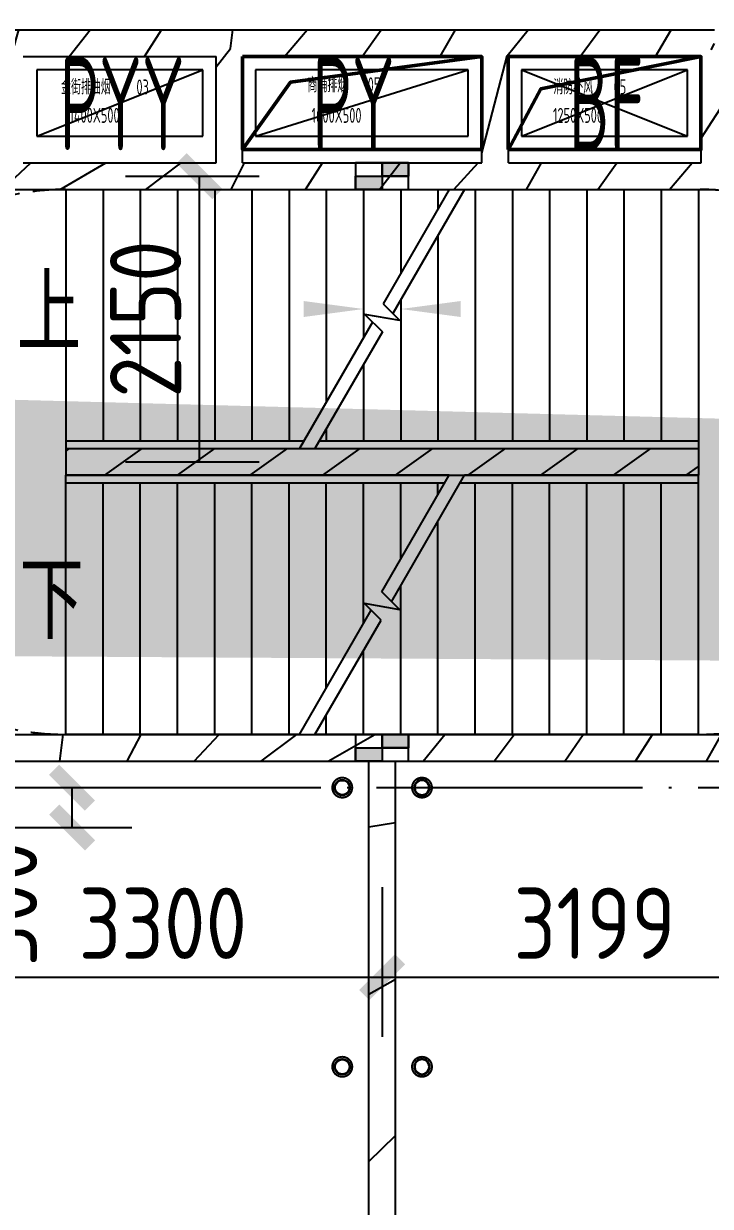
# Model space of a CAD drawing. Header units: inches. Extents: x 0 to 1813292486, y 0 to 3473589894.
# Drawn here: x 600541788 to 600546956, y 3473209268 to 3473218165 of the extents above; entities that cross this region are included whole.
import ezdxf
from ezdxf.enums import TextEntityAlignment as Align

# ---------------------------------------------------------------- set-up
doc = ezdxf.new("R2010")
doc.units = ezdxf.units.IN
doc.header["$LTSCALE"] = 1000
doc.header["$MEASUREMENT"] = 0
for name, pattern in [('AX-MALL-GIRD-200$0$DOTE', [2.4200000000000004, 2, -0.2, 0.02, -0.2]), ('AX-MALL-WALL-P02-QT$0$DASH', [0.35, 0.25, -0.1]), ('AX-MALL-WALL-P02-QT$0$DOTE', [2.4200000000000004, 2, -0.2, 0.02, -0.2]), ('PX-MALL-P02-LG$0$CONTINOUS', [0])]:
    doc.linetypes.add(name, pattern=pattern)
for name, color, linetype in [('A-Anno-Note', 241, 'Continuous'), ('AX-MALL-DIM-P02$0$A-Anno-Dims', 3, 'Continuous'), ('AX-MALL-DIM-P02$0$A-Detl-Thin', 131, 'Continuous'), ('AX-MALL-GIRD-200$0$A-Grid', 222, 'AX-MALL-GIRD-200$0$DOTE'), ('AX-MALL-P02-200$0$A-Anno-Note', 241, 'Continuous'), ('AX-MALL-WALL-P02$0$A-Anno-Note', 241, 'Continuous'), ('AX-MALL-WALL-P02-QT$0$_T_S__T_ELEV_A-STRS', 7, 'Continuous'), ('AX-MALL-WALL-P02-QT$0$A-Accs', 181, 'Continuous'), ('AX-MALL-WALL-P02-QT$0$A-Anno-Dims', 3, 'Continuous'), ('AX-MALL-WALL-P02-QT$0$A-Anno-Note', 241, 'Continuous'), ('AX-MALL-WALL-P02-QT$0$A-Detl-Patt', 8, 'Continuous'), ('AX-MALL-WALL-P02-QT$0$A-Detl-Thin', 131, 'Continuous'), ('AX-MALL-WALL-P02-QT$0$A-Strs', 151, 'Continuous'), ('AX-MALL-WALL-P02-QT$0$A-Wall', 2, 'Continuous'), ('AX-MALL-WALL-P02-QT$0$A-Wall-Patt', 13, 'Continuous'), ('AX-MALL-WALL-P02-QT$0$A-Wind', 4, 'Continuous'), ('AX-MALL-ZTKD-P02$0$A-Anno-Note', 241, 'Continuous'), ('MX-MALL-P02-LG$0$M-VT-DUCT-FLG', 40, 'Continuous'), ('MX-MALL-P02-LG$0$M-VT-DUCT-KED', 170, 'Continuous'), ('MX-MALL-P02-LG$0$M-VT-DUCT-SAD', 90, 'Continuous'), ('MX-MALL-P02-LG$0$M-VT-DUCT-SED', 150, 'Continuous'), ('MX-MALL-P02-LG$0$M-VT-TEXT', 21, 'Continuous'), ('PX-MALL-P02-LG$0$P-Pipe-Risr', 7, 'Continuous'), ('PX-MALL-P02-LG$0$P-Pipe-Risr-Arch', 6, 'Continuous'), ('PX-MALL-P02-LG$0$P-Pipe-Risr-W100', 6, 'Continuous'), ('PX-MALL-P02-LG$0$P-Pipe-Risr-W50', 6, 'Continuous'), ('PX-MALL-P02-LG$0$P-Sewr-Pipe', 123, 'PX-MALL-P02-LG$0$CONTINOUS'), ('SX-MALL-LT-TZ-2F(T)$0$SX-S1-TZ-(2F~3F)$0$TZ', 255, 'Continuous'), ('SX-MALL-LT-TZ-2F(T)$0$SX-S1-TZ-（-2F~-1F）$0$S-PATT-SOLD', 251, 'Continuous'), ('SX-MALL-NTKD-L-2F$0$S-HOLE', 5, 'Continuous'), ('SX-MALL-TZ-2F~3F$0$S-DIMS', 81, 'Continuous')]:
    doc.layers.add(name, color=color, linetype=linetype)
doc.styles.add('AX-MALL-DIM-P02$0$_TCH_DIM_T3', font='gbenor.shx')
doc.styles.add('AX-MALL-WALL-P02-QT$0$_TCH_DIM', font='gbenor.shx')
doc.styles.add('AX-MALL-WALL-P02-QT$0$STANDARD', font='gbenor.shx', dxfattribs={"bigfont": 'gbcbig.shx'})
doc.styles.add('MX-MALL-P02-LG$0$_THVAC_WIN', font='gbenor.shx', dxfattribs={"bigfont": 'gbcbig.shx'})
doc.styles.add('PX-MALL-P02-LG$0$jzfz', font='gbenor.shx', dxfattribs={"bigfont": 'gbcbig.shx'})
doc.dimstyles.new('AX-MALL-DIM-P02$0$_TCH_ARCH&&180', dxfattribs={"dimtxt": 535.5, "dimasz": 270, "dimexe": 450, "dimexo": 450, "dimgap": 137.25, "dimtad": 1, "dimdec": 0, "dimzin": 0, "dimdsep": 46, "dimtxsty": 'AX-MALL-DIM-P02$0$_TCH_DIM_T3', "dimblk": 'AX-MALL-DIM-P02$0$_ArchTick', "dimcen": 0.09, "dimclrt": 7, "dimazin": 2, "dimtfac": 1, "dimtdec": 0, "dimtix": 1, "dimtmove": 2, "dimatfit": 3, "dimfxl": 500, "dimtolj": 1, "dimtzin": 0, "dimarcsym": 0})
pattern_1 = [(45, (0, 359.0227), (-353.55353201463, 353.55353201463), [])]

# ---------------------------------------------------------------- blocks, each defined once
blk = doc.blocks.new('AX-MALL-GIRD-200')
at = {"layer": 'AX-MALL-GIRD-200$0$A-Grid'}
blk.add_line((600218521.0220362, 3473133579.090285), (600576417.0261351, 3473000252.327003), dxfattribs=at)
blk = doc.blocks.new('AX-MALL-WALL-P02-QT$0$tj')
at = {"layer": 'AX-MALL-WALL-P02-QT$0$A-Detl-Patt'}
h = blk.add_hatch(dxfattribs=at)
h.set_pattern_fill('STEEL', color=256, scale=100.0000000000001, angle=50.43183869082386)
h.set_pattern_definition([(75.00000000004839, (-14278.19445574284, 156289.8254051208), (-153.3407249234246, 41.08752340989569), []), (75.00000000004839, (-14317.88195610046, 156358.5661673546), (-153.3407249234246, 41.08752340989569), [])])
edge = h.paths.add_edge_path()
edge.add_line((88101.273016572, 47666.64152574539), (87883.93542659283, 47459.84604215622))
edge.add_line((87883.93542659283, 47459.84604215622), (91571.54751467705, 43584.64122533798))
edge.add_arc((262949.389629302, 558937.705083496), 543101.4133620498, 251.6057364187558, 260.0288666978238)
edge.add_arc((172180.8466627672, -2862.146247219684), 27099.9982179492, 64.7128659603706, 96.9316049602786, ccw=False)
edge.add_arc((262948.9730309481, 558936.3205539446), 543099.9677998082, 261.6155114784545, 271.7251478115656)
edge.add_line((279298.9759148359, 16082.51663446426), (279298.9759315252, 16382.65274763107))
edge.add_arc((262948.9742454757, 558936.3204835369), 542799.9676941936, 261.62020364125146, 271.7261014454634, ccw=False)
edge.add_arc((172180.8456921196, -2862.14609140989), 27400.00151046549, 64.80631838577902, 96.83815911678944)
edge.add_arc((262949.394896181, 558937.7037490648), 542801.4137571028, 251.6136389015772, 260.02417327084333, ccw=False)
edge.add_line((91737.26096642017, 43845.69257831573), (88101.273016572, 47666.64152574539))
blk = doc.blocks.new('MX-MALL-P02-LG')
at = {"layer": 'MX-MALL-P02-LG$0$M-VT-DUCT-FLG'}
for p, q in [((600349364.4215277, 3473090065.048442), (600350710.328127, 3473090097.226479)), ((600350908.0155864, 3473089490.014575), (600352581.9030371, 3473089400.010116)), ((600352956.9142761, 3473089260.307425), (600353953.728043, 3473088355.397312)), ((600352782.3678598, 3473088791.763352), (600354128.2744592, 3473088823.941385))]:
    blk.add_line(p, q, dxfattribs=at)
at = {"layer": 'MX-MALL-P02-LG$0$M-VT-DUCT-KED'}
for p, q in [((600349538.9679425, 3473090533.592515), (600349364.4215277, 3473090065.048442)), ((600350710.328127, 3473090097.226479), (600349538.9679425, 3473090533.592515)), ((600349364.4215277, 3473090065.048442), (600350535.7817123, 3473089628.682405)), ((600350535.7817123, 3473089628.682405), (600350710.328127, 3473090097.226479))]:
    blk.add_line(p, q, dxfattribs=at)
at = {"layer": 'MX-MALL-P02-LG$0$M-VT-DUCT-SAD'}
for p, q in [((600352956.9142761, 3473089260.307425), (600352782.3678598, 3473088791.763352)), ((600354128.2744592, 3473088823.941385), (600352956.9142761, 3473089260.307425)), ((600353953.728043, 3473088355.397312), (600354128.2744592, 3473088823.941385)), ((600352782.3678598, 3473088791.763352), (600353953.728043, 3473088355.397312))]:
    blk.add_line(p, q, dxfattribs=at)
at = {"layer": 'MX-MALL-P02-LG$0$M-VT-DUCT-SED'}
for p, q in [((600351082.5620027, 3473089958.558648), (600350908.0155864, 3473089490.014575)), ((600352581.9030371, 3473089400.010116), (600351082.5620027, 3473089958.558648)), ((600350908.0155864, 3473089490.014575), (600352407.3566208, 3473088931.466043)), ((600352407.3566208, 3473088931.466043), (600352581.9030371, 3473089400.010116))]:
    blk.add_line(p, q, dxfattribs=at)
at = {"layer": 'MX-MALL-P02-LG$0$M-VT-TEXT', "style": 'MX-MALL-P02-LG$0$_THVAC_WIN', "width": 0.7}
for s, height, rotation, p in [('金街排油烟', 112.6582278481013, 339.5681613187875, (600349646.1052554, 3473090295.581108, -24000)), ('1400X500', 112.6582278481013, 339.5681613187875, (600349630.4332507, 3473090073.822561, -24000)), ('03', 112.6582278481013, 339.5681613187875, (600350177.5172677, 3473090097.61454, -24000)), ('商铺排烟', 112.6582278481012, 339.5681612591187, (600351388.9680524, 3473089663.821214, -15000)), ('05', 112.6582278481012, 339.5681612591187, (600351814.0976621, 3473089505.447959, -15000)), ('1600X500', 112.6582278481012, 339.5681612591187, (600351338.017734, 3473089437.697445, -15000)), ('消防补风', 112.6582278481012, 339.5681612591187, (600353117.8211157, 3473089003.616085, -12000)), ('1250X500', 112.6582278481012, 339.5681612591187, (600353040.6638532, 3473088803.411798, -12000)), ('05', 112.6582278481012, 339.5681612591187, (600353542.9507254, 3473088845.24283, -12000))]:
    blk.add_text(s, height=height, rotation=rotation, dxfattribs=at).set_placement(p)
blk = doc.blocks.new('SX-MALL-LT-TZ-2F(T)$0$SX-S1-TZ-（-2F~-1F）$0$55')
at = {"layer": 'SX-MALL-LT-TZ-2F(T)$0$SX-S1-TZ-（-2F~-1F）$0$S-PATT-SOLD'}
h = blk.add_hatch(color=251, dxfattribs=at)
h.dxf.hatch_style = 1
h.paths.add_polyline_path([(-77686.27864599228, -69171.32194757462), (-77486.27864456177, -69171.3219474554), (-77486.27864456177, -69271.32194751501), (-77686.27864551544, -69271.32194757462)])
h = blk.add_hatch(color=251, dxfattribs=at)
h.dxf.hatch_style = 1
h.paths.add_polyline_path([(-77886.27864646912, -69271.32194751501), (-77686.2786450386, -69271.32194751501), (-77686.27864456177, -69371.3219473958), (-77886.27864551544, -69371.3219473958)])
for p, q in [((-77686.2786450386, -69171.32194757462), (-77686.27864456177, -69371.3219474554)), ((-77886.27864551544, -69271.32194751501), (-77486.27864456177, -69271.32194751501))]:
    blk.add_line(p, q)
for points in [[(-77886.27864408493, -69371.32194751501), (-77486.27864408493, -69371.3219474554), (-77486.27864408493, -69171.3219474554), (-77886.27864456177, -69171.32194757462)], [(-77686.27864599228, -69171.32194757462), (-77486.27864456177, -69171.3219474554), (-77486.27864456177, -69271.32194751501), (-77686.27864551544, -69271.32194757462)], [(-77886.27864646912, -69271.32194751501), (-77686.2786450386, -69271.32194751501), (-77686.27864456177, -69371.3219473958), (-77886.27864551544, -69371.3219473958)]]:
    blk.add_lwpolyline(points, close=True)
blk = doc.blocks.new('SX-MALL-LT-TZ-2F(T)')
at = {"layer": 'SX-MALL-LT-TZ-2F(T)$0$SX-S1-TZ-(2F~3F)$0$TZ', "rotation": 339.5681613221936}
for p in [(600448676.4956977, 3473126670.159441), (600447175.3965198, 3473122640.680399)]:
    blk.add_blockref('SX-MALL-LT-TZ-2F(T)$0$SX-S1-TZ-（-2F~-1F）$0$55', p, dxfattribs=at)
blk = doc.blocks.new('SX-MALL-TZ-2F~3F')
at = {"layer": 'SX-MALL-TZ-2F~3F$0$S-DIMS', "rotation": 1.387142046460944e-06}
blk.add_blockref('SX-MALL-LT-TZ-2F(T)', (84.08594870567322, -14.53440642356873), dxfattribs=at)
blk = doc.blocks.new('SX-MALL-NTKD-L-2F')
at = {"layer": 'SX-MALL-NTKD-L-2F$0$S-HOLE', "lineweight": 50}
for points, elevation in [([(600351025.4093971, 3473090086.563011), (600352712.1680616, 3473089458.195914), (600352467.8030796, 3473088802.234211), (600350781.044415, 3473089430.601308)], 2999.999999999997), ([(600352655.3966894, 3473088732.350087), (600354014.1745025, 3473088226.165481), (600354258.5394838, 3473088882.127182), (600352899.7616706, 3473089388.311788)], 2999.999999999998)]:
    blk.add_lwpolyline(points, close=True, dxfattribs=dict(at, elevation=elevation))
for points, elevation in [([(600352712.1680567, 3473089458.1959), (600351297.0327034, 3473089779.855616), (600350781.5952156, 3473089430.395489)], 2999.999999999997), ([(600354258.9145056, 3473088881.987463), (600353043.1874944, 3473089074.243523), (600352655.7712873, 3473088732.209229)], 2999.999999999998)]:
    blk.add_lwpolyline(points, dxfattribs=dict(at, elevation=elevation))
blk = doc.blocks.new('SX-MALL-NTKD-2F')
blk.add_blockref('SX-MALL-NTKD-L-2F', (0, 0))
blk = doc.blocks.new('AX-MALL-WALL-P02-QT')
at = {"layer": 'AX-MALL-WALL-P02-QT$0$A-Wall-Patt'}
h = blk.add_hatch(dxfattribs=at)
h.set_pattern_fill('普通砖', color=256, scale=200, style=0)
h.set_pattern_definition(pattern_1)
h.paths.add_polyline_path([(600349409.328999, 3473090759.742731), (600349479.7649584, 3473090662.360905), (600350838.5427701, 3473090156.1763), (600350955.5244403, 3473090183.73956), (600351002.0701511, 3473090308.684646), (600349455.8747098, 3473090884.687818)])
h = blk.add_hatch(dxfattribs=at)
h.set_pattern_fill('普通砖', color=256, scale=200, style=0)
h.set_pattern_definition(pattern_1)
h.paths.add_polyline_path([(600350955.5244403, 3473090183.739561), (600351025.9603996, 3473090086.357734), (600352712.719064, 3473089457.990637), (600352829.700734, 3473089485.553896), (600352876.2464448, 3473089610.498983), (600351002.0701511, 3473090308.684646)])
h = blk.add_hatch(dxfattribs=at)
h.set_pattern_fill('普通砖', color=256, scale=200, style=0)
h.set_pattern_definition(pattern_1)
h.paths.add_polyline_path([(600350629.7044641, 3473089309.123956), (600350746.6861342, 3473089336.687216), (600351025.9603996, 3473090086.357734), (600350955.5244403, 3473090183.73956), (600350838.5427701, 3473090156.1763), (600350559.2685047, 3473089406.505782)])
h = blk.add_hatch(dxfattribs=at)
h.set_pattern_fill('普通砖', color=256, scale=200, style=0)
h.set_pattern_definition(pattern_1)
h.paths.add_polyline_path([(600349083.5090231, 3473089885.127128), (600349036.9633123, 3473089760.182042), (600350583.1587532, 3473089184.17887), (600350629.704464, 3473089309.123956), (600350559.2685047, 3473089406.505782), (600349200.4906931, 3473089912.690388)])
h = blk.add_hatch(dxfattribs=at)
h.set_pattern_fill('普通砖', color=256, scale=200, style=0)
h.set_pattern_definition(pattern_1)
h.paths.add_polyline_path([(600352829.7007341, 3473089485.553896), (600352900.1366934, 3473089388.172071), (600354258.9145062, 3473088881.987464), (600354375.8961763, 3473088909.550724), (600354422.4418873, 3473089034.495811), (600352876.2464448, 3473089610.498983)])
h = blk.add_hatch(dxfattribs=at)
h.set_pattern_fill('普通砖', color=256, scale=200, style=0)
h.set_pattern_definition(pattern_1)
h.paths.add_polyline_path([(600352503.8807579, 3473088610.938293), (600352620.8624282, 3473088638.501553), (600352900.1366934, 3473089388.172071), (600352829.700734, 3473089485.553896), (600352712.719064, 3473089457.990637), (600352433.4447987, 3473088708.320119)])
h = blk.add_hatch(dxfattribs=at)
h.set_pattern_fill('普通砖', color=256, scale=200, style=0)
h.set_pattern_definition(pattern_1)
h.paths.add_polyline_path([(600350629.7044641, 3473089309.123956), (600350583.1587532, 3473089184.17887), (600352457.3350471, 3473088485.993207), (600352503.880758, 3473088610.938292), (600352433.4447987, 3473088708.320119), (600350746.6861342, 3473089336.687216)])
h = blk.add_hatch(dxfattribs=at)
h.set_pattern_fill('普通砖', color=256, scale=200, style=0)
h.set_pattern_definition(pattern_1)
h.paths.add_polyline_path([(600354050.0762004, 3473088034.935121), (600354167.0578705, 3473088062.498381), (600354446.3321357, 3473088812.168898), (600354375.8961765, 3473088909.550725), (600354258.9145062, 3473088881.987464), (600353979.640241, 3473088132.316947)])
h = blk.add_hatch(dxfattribs=at)
h.set_pattern_fill('普通砖', color=256, scale=200, style=0)
h.set_pattern_definition(pattern_1)
h.paths.add_polyline_path([(600352503.8807579, 3473088610.938293), (600352457.3350471, 3473088485.993207), (600354003.5304894, 3473087909.990035), (600354050.0762004, 3473088034.935121), (600353979.640241, 3473088132.316947), (600352620.8624282, 3473088638.501553)])
h = blk.add_hatch(dxfattribs=at)
h.set_pattern_fill('普通砖', color=256, scale=200, style=0)
h.set_pattern_definition(pattern_1)
h.paths.add_polyline_path([(600348679.9907458, 3473087598.823536), (600353140.5303247, 3473085937.141658), (600353210.348891, 3473086124.559287), (600348749.8093121, 3473087786.241165)])
h = blk.add_hatch(dxfattribs=at)
h.set_pattern_fill('普通砖', color=256, scale=200, style=0)
h.set_pattern_definition(pattern_1)
h.paths.add_polyline_path([(600347090.5929178, 3473085967.721968), (600347161.028877, 3473085870.340142), (600350066.0021325, 3473084788.152364), (600350182.9838026, 3473084815.715624), (600350229.5295134, 3473084940.66071), (600347137.1386288, 3473086092.667055)])
h = blk.add_hatch(dxfattribs=at)
h.set_pattern_fill('普通砖', color=256, scale=200, style=0)
h.set_pattern_definition(pattern_1)
h.paths.add_polyline_path([(600350182.9838024, 3473084815.715624), (600350253.4197618, 3473084718.333798), (600353064.684202, 3473083671.055303), (600353181.6658721, 3473083698.618563), (600353228.211583, 3473083823.563649), (600350229.5295134, 3473084940.66071)])
h = blk.add_hatch(dxfattribs=at)
h.set_pattern_fill('普通砖', color=256, scale=200, style=0)
h.set_pattern_definition(pattern_1)
h.paths.add_polyline_path([(600346967.179441, 3473076197.967422), (600347097.0262581, 3473076245.461627), (600350253.4197618, 3473084718.333798), (600350182.9838024, 3473084815.715624), (600350066.0021325, 3473084788.152364), (600346916.7070831, 3473076334.334946)])
at = {"layer": 'AX-MALL-WALL-P02-QT$0$_T_S__T_ELEV_A-STRS', "linetype": 'AX-MALL-WALL-P02-QT$0$DOTE', "const_width": 150}
blk.add_lwpolyline([(600234247.8536268, 3473153011.494684), (600262405.5662599, 3473142521.920496), (600259473.1864733, 3473134650.380063), (600277652.6965212, 3473127877.979127), (600276745.0551592, 3473125441.549947), (600276745.055159, 3473125441.549947), (600276046.8694955, 3473123567.373652), (600279607.804453, 3473122240.820894), (600279607.8044529, 3473122240.820893), (600286917.0919989, 3473119517.896807), (600286114.1784856, 3473117362.594068), (600305090.2134603, 3473110293.464231), (600303222.5668081, 3473105280.042639), (600316013.8200127, 3473100514.925489), (600314879.2683095, 3473097469.389009), (600322235.4102613, 3473094729.010282), (600324225.2394023, 3473100070.412719), (600344138.3625215, 3473092652.190045), (600342323.0797966, 3473087779.331682), (600442122.9674294, 3473050600.945104)], dxfattribs=at)
at = {"layer": 'AX-MALL-WALL-P02-QT$0$A-Anno-Dims'}
for points in [[(600349116.5607939, 3473088770.731343, 0, 0, 0), (600351215.6382407, 3473087988.763394, 0, 120, 0), (600350793.948575, 3473088145.85517, 0, 0, 0)], [(600353577.1003685, 3473087109.049456, 0, 0, 0), (600351478.0229206, 3473087891.017402, 0, 120, 0), (600351899.7125865, 3473087733.925627, 0, 0, 0)], [(600348360.2035416, 3473086740.402026, 0, 0, 0), (600350459.2809883, 3473085958.434077, 0, 120, 0), (600350037.5913227, 3473086115.525853, 0, 0, 0)], [(600352820.7431164, 3473085078.720129, 0, 0, 0), (600350721.6656711, 3473085860.688084, 0, 120, 0), (600351143.3553363, 3473085703.596307, 0, 0, 0)]]:
    blk.add_lwpolyline(points, format="xyseb", dxfattribs=at)
at = {"layer": 'AX-MALL-WALL-P02-QT$0$A-Strs'}
for p, q in [((600349430.5403426, 3473089613.563061), (600348770.7548862, 3473087842.466465)), ((600349430.5403426, 3473089613.563061), (600352134.2097113, 3473088606.36688)), ((600349692.9250234, 3473089515.817068), (600349033.1395671, 3473087744.720471)), ((600349955.3097043, 3473089418.071074), (600349295.524248, 3473087646.974478)), ((600350217.6943852, 3473089320.325081), (600349557.9089288, 3473087549.228485)), ((600350480.079066, 3473089222.579087), (600349820.2936096, 3473087451.482491)), ((600350742.4637469, 3473089124.833094), (600350082.6782906, 3473087353.736497)), ((600351004.8484278, 3473089027.0871), (600350345.0629715, 3473087255.990504)), ((600351267.2331086, 3473088929.341107), (600350707.8253382, 3473087427.693581)), ((600351529.6177895, 3473088831.595113), (600351139.5110462, 3473087784.411186)), ((600351792.0024703, 3473088733.84912), (600351571.1967541, 3473088141.128791)), ((600352054.3871511, 3473088636.103126), (600352002.882462, 3473088497.846396)), ((600352134.2097112, 3473088606.36688), (600351368.1752616, 3473087973.364746)), ((600352242.4153302, 3473088566.057112), (600351411.219506, 3473087879.209764)), ((600352316.771832, 3473088538.357133), (600351656.9863756, 3473086767.260537)), ((600352242.4153302, 3473088566.057112), (600353891.0799172, 3473087951.881172)), ((600352579.1565129, 3473088440.611139), (600351919.3710564, 3473086669.514543)), ((600351933.0638951, 3473088310.428767), (600351394.6016948, 3473086865.00653)), ((600352841.5411937, 3473088342.865146), (600352181.7557373, 3473086571.768549)), ((600353103.9258746, 3473088245.119152), (600352444.1404183, 3473086474.022556)), ((600353366.3105555, 3473088147.373159), (600352706.525099, 3473086376.276563)), ((600353628.6952363, 3473088049.627165), (600352968.9097799, 3473086278.530569)), ((600351501.3781872, 3473087953.711162), (600351132.217014, 3473086962.752523)), ((600351442.3626845, 3473087811.087173), (600351210.4458381, 3473087947.32527)), ((600351210.4458381, 3473087947.32527), (600351288.0976492, 3473087777.469694)), ((600351368.1752616, 3473087973.364746), (600351442.3626845, 3473087811.087173)), ((600353891.0799172, 3473087951.881172), (600353231.2944608, 3473086180.784575)), ((600348770.7548862, 3473087842.466465), (600348749.8093163, 3473087786.241177)), ((600348770.7548863, 3473087842.466465), (600348749.8093163, 3473087786.241177)), ((600348770.7548863, 3473087842.466465), (600350451.8811586, 3473087216.197595)), ((600351245.0534048, 3473087871.624677), (600350398.4739033, 3473087172.065237)), ((600348749.8093163, 3473087786.241177), (600350398.4739033, 3473087172.065237)), ((600348749.8093163, 3473087786.241177), (600350398.4739033, 3473087172.065237)), ((600351288.0976492, 3473087777.469694), (600350506.6795223, 3473087131.755468)), ((600348659.0451796, 3473087542.598259), (600348679.9907495, 3473087598.823547)), ((600348659.0451795, 3473087542.598259), (600348679.9907495, 3473087598.823547)), ((600351383.6601182, 3473086591.627366), (600348679.9907495, 3473087598.823547)), ((600351383.6601182, 3473086591.627366), (600348679.9907495, 3473087598.823547)), ((600351069.6924793, 3473087596.993557), (600350869.8323331, 3473087060.498517)), ((600347999.2597232, 3473085771.501663), (600348659.0451796, 3473087542.598259)), ((600351330.2528629, 3473086547.495008), (600348659.0451795, 3473087542.598259)), ((600348261.644404, 3473085673.755669), (600348921.4298605, 3473087444.852265)), ((600348524.0290849, 3473085576.009676), (600349183.8145413, 3473087347.106272)), ((600348786.4137658, 3473085478.263682), (600349446.1992221, 3473087249.360279)), ((600350638.0067713, 3473087240.275952), (600350607.4476522, 3473087158.244511)), ((600349048.7984467, 3473085380.517689), (600349708.5839031, 3473087151.614285)), ((600350506.6795222, 3473087131.755468), (600353210.3488909, 3473086124.559287)), ((600350506.6795222, 3473087131.755468), (600353210.3488909, 3473086124.559287)), ((600350560.0867774, 3473087175.887826), (600353231.2944609, 3473086180.784575)), ((600349311.1831275, 3473085282.771695), (600349970.968584, 3473087053.868291)), ((600349573.5678084, 3473085185.025702), (600350233.3532648, 3473086956.122298)), ((600349957.2757453, 3473085412.954068), (600350495.7379456, 3473086858.376305)), ((600350388.9614532, 3473085769.671673), (600350758.1226264, 3473086760.630311)), ((600350820.6471611, 3473086126.389277), (600351020.5073073, 3473086662.884317)), ((600350602.2419912, 3473085945.91314), (600351383.6601181, 3473086591.627366)), ((600350645.2862356, 3473085851.758158), (600351491.8657371, 3473086551.317598)), ((600351252.332869, 3473086483.106883), (600351282.8919882, 3473086565.138324)), ((600353119.5847541, 3473085880.916369), (600351438.4584818, 3473086507.18524)), ((600353140.5303241, 3473085937.141658), (600351491.8657371, 3473086551.317598)), ((600353140.5303241, 3473085937.141658), (600351491.8657371, 3473086551.317598)), ((600350885.4912126, 3473084696.295734), (600351545.2766689, 3473086467.392331)), ((600351147.8758935, 3473084598.549741), (600351807.6613498, 3473086369.646337)), ((600350623.1065317, 3473084794.041728), (600351182.5143021, 3473086295.689253)), ((600351410.2605743, 3473084500.803747), (600352070.0460308, 3473086271.900343)), ((600351672.6452552, 3473084403.057754), (600352332.4307116, 3473086174.15435)), ((600353231.2944608, 3473086180.784575), (600353210.3488909, 3473086124.559287)), ((600353231.2944609, 3473086180.784575), (600353210.3488909, 3473086124.559287)), ((600351935.0299361, 3473084305.31176), (600352594.8153924, 3473086076.408357)), ((600352197.414617, 3473084207.565767), (600352857.2000732, 3473085978.662363)), ((600350360.7218509, 3473084891.787721), (600350750.8285942, 3473085938.971648)), ((600350522.1643788, 3473085750.018088), (600350447.9769559, 3473085912.295661)), ((600350447.9769559, 3473085912.295661), (600350679.8938023, 3473085776.057564)), ((600350679.8938023, 3473085776.057564), (600350602.2419912, 3473085945.91314)), ((600352459.7992978, 3473084109.819773), (600353119.5847542, 3473085880.916369)), ((600353119.5847542, 3473085880.916369), (600353140.5303241, 3473085937.141658)), ((600353119.5847541, 3473085880.916369), (600353140.5303241, 3473085937.141658)), ((600349647.9243102, 3473085157.325723), (600347999.2597232, 3473085771.501663)), ((600349647.9243102, 3473085157.325723), (600350479.1201344, 3473085844.173071)), ((600349756.1299292, 3473085117.015954), (600350522.1643788, 3473085750.018088)), ((600350098.3371701, 3473084989.533715), (600350319.1428863, 3473085582.254043)), ((600349835.9524893, 3473085087.279708), (600349887.4571784, 3473085225.536438)), ((600352459.7992978, 3473084109.819773), (600349756.1299291, 3473085117.015954))]:
    blk.add_line(p, q, dxfattribs=at)
at = {"layer": 'AX-MALL-WALL-P02-QT$0$A-Strs', "linetype": 'AX-MALL-WALL-P02-QT$0$DASH'}
for points in [[(600349430.5403235, 3473089613.563028, 0.4142135621634755), (600346922.487431, 3473088466.972168), (600346852.6688653, 3473088279.554538, 0.4142135621629859), (600347999.2597221, 3473085771.501645, 0.4142135621629859)], [(600353891.0798972, 3473087951.881154, -0.4142135621634755), (600355037.6707553, 3473085443.828259), (600354967.8521883, 3473085256.410631, -0.4142135621629859), (600352459.7992971, 3473084109.819769, -0.4142135621629859)]]:
    blk.add_lwpolyline(points, format="xyb", dxfattribs=at)
at = {"layer": 'AX-MALL-WALL-P02-QT$0$A-Wall'}
for p, q in [((600349455.8747098, 3473090884.687818), (600351002.0701511, 3473090308.684646)), ((600349479.7649584, 3473090662.360905), (600350838.5427701, 3473090156.1763)), ((600351002.0701511, 3473090308.684646), (600352876.2464448, 3473089610.498983)), ((600350559.2685047, 3473089406.505782), (600350838.5427701, 3473090156.1763)), ((600350746.6861342, 3473089336.687216), (600351025.9603996, 3473090086.357734)), ((600351025.9603996, 3473090086.357734), (600352712.719064, 3473089457.990637)), ((600349200.4906931, 3473089912.690388), (600350559.2685047, 3473089406.505782)), ((600349036.9633123, 3473089760.182042), (600350583.1587532, 3473089184.17887)), ((600352876.2464448, 3473089610.498983), (600354422.4418873, 3473089034.495811)), ((600352433.4447987, 3473088708.320119), (600352712.719064, 3473089457.990637)), ((600350746.6861342, 3473089336.687216), (600352433.4447987, 3473088708.320119)), ((600352620.8624282, 3473088638.501553), (600352900.1366934, 3473089388.172071)), ((600352900.1366934, 3473089388.172071), (600354258.9145062, 3473088881.987464)), ((600350583.1587532, 3473089184.17887), (600352457.3350471, 3473088485.993207)), ((600353979.640241, 3473088132.316947), (600354258.9145062, 3473088881.987464)), ((600352620.8624282, 3473088638.501553), (600353979.640241, 3473088132.316947)), ((600352457.3350471, 3473088485.993207), (600354003.5304894, 3473087909.990035)), ((600348749.8093121, 3473087786.241165), (600348679.9907458, 3473087598.823536)), ((600348749.8093121, 3473087786.241165), (600353210.348891, 3473086124.559287)), ((600348679.9907458, 3473087598.823536), (600353140.5303247, 3473085937.141658)), ((600347137.1386288, 3473086092.667055), (600350229.5295134, 3473084940.66071)), ((600353210.348891, 3473086124.559287), (600353140.5303247, 3473085937.141658)), ((600347161.028877, 3473085870.340142), (600350066.0021325, 3473084788.152364)), ((600350229.5295134, 3473084940.66071), (600353228.211583, 3473083823.563649)), ((600346916.7070831, 3473076334.334946), (600350066.0021325, 3473084788.152364)), ((600347097.0262581, 3473076245.461627), (600350253.4197618, 3473084718.333798)), ((600350253.4197618, 3473084718.333798), (600353064.684202, 3473083671.055303))]:
    blk.add_line(p, q, dxfattribs=at)
at = {"layer": 'AX-MALL-WALL-P02-QT$0$A-Anno-Dims'}
blk.add_blockref('SX-MALL-NTKD-2F', (0, 0), dxfattribs=at)
at = {"layer": 'AX-MALL-WALL-P02-QT$0$A-Detl-Patt'}
blk.add_blockref('SX-MALL-TZ-2F~3F', (0, 0), dxfattribs=at)
at = {"layer": 'AX-MALL-WALL-P02-QT$0$A-Detl-Thin'}
blk.add_blockref('MX-MALL-P02-LG', (0, 0), dxfattribs=at)
at = {"layer": 'AX-MALL-WALL-P02-QT$0$A-Detl-Thin', "rotation": 339.5681613091762}
blk.add_blockref('AX-MALL-WALL-P02-QT$0$tj', (600144118.6961328, 3473128496.287411), dxfattribs=at)
at = {"layer": 'AX-MALL-WALL-P02-QT$0$A-Wind'}
blk.add_blockref('AX-MALL-GIRD-200', (0, 0), dxfattribs=at)
at = {"layer": 'AX-MALL-WALL-P02-QT$0$A-Accs', "style": 'AX-MALL-WALL-P02-QT$0$STANDARD', "width": 0.6}
for s, p in [('PYY', (600349491.4329524, 3473089905.542067, 2999.999999999999)), ('PY', (600351274.0871308, 3473089241.451077, 2999.999999999999)), ('BF', (600353082.5150447, 3473088567.758614, 2999.999999999999))]:
    blk.add_text(s, height=699.9999999999998, rotation=339.5681613092246, dxfattribs=at).set_placement(p)
at = {"layer": 'AX-MALL-WALL-P02-QT$0$A-Anno-Note', "style": 'AX-MALL-WALL-P02-QT$0$_TCH_DIM', "width": 0.7}
for s, p in [('上', (600348679.0576506, 3473088653.591041)), ('下', (600347941.0184777, 3473086616.437702))]:
    blk.add_text(s, height=506.3829787234042, rotation=339.5681613091762, dxfattribs=at).set_placement(p)
blk = doc.blocks.new('AX-MALL-WALL-P02')
at = {"layer": 'AX-MALL-WALL-P02$0$A-Anno-Note'}
blk.add_blockref('AX-MALL-WALL-P02-QT', (0, 0), dxfattribs=at)
blk = doc.blocks.new('PX-MALL-P02-LG$0$P-Risr')
at = {"layer": 'PX-MALL-P02-LG$0$P-Pipe-Risr-W50'}
h = blk.add_hatch(color=0, dxfattribs=at)
edge = h.paths.add_edge_path()
edge.add_ellipse((0, 0), major_axis=(47.05795628796547, 47.05795628796547), ratio=0.9999999999999695, start_angle=225.0000000000009, end_angle=405.0000000000009, ccw=False)
edge.add_ellipse((0, 0), major_axis=(47.05795628796764, 47.05795628796764), ratio=0.9999999999998785, start_angle=133.9675974886221, end_angle=225.0000000000035, ccw=False)
edge.add_line((-66.53919663240958, 1.199087783927098), (-54.4367953546693, 1.199087783927098))
edge.add_ellipse((0, 0), major_axis=(-38.50196423560672, 38.50196423560672), ratio=0.9999999999999859, start_angle=43.73814098242129, end_angle=134.9999999999996)
edge.add_ellipse((0, 0), major_axis=(38.50196423561096, 38.50196423561096), ratio=0.9999999999998216, start_angle=225.0000000000051, end_angle=405.0000000000051)
edge.add_ellipse((0, 0), major_axis=(38.50196423560679, 38.50196423560679), ratio=0.9999999999999831, start_angle=45.00000000000048, end_angle=133.7381409824204)
edge.add_line((-54.43679535467527, 1.199087783927098), (-66.53919663241555, 1.199087783927098))
edge.add_ellipse((0, 0), major_axis=(-47.05795628796762, 47.05795628796762), ratio=0.9999999999998742, start_angle=-45.00000000000358, end_angle=43.967597488629224, ccw=False)
at = {"layer": 'PX-MALL-P02-LG$0$P-Pipe-Risr-Arch', "ltscale": 0.7}
blk.add_circle((0, 0), 59.29000000000001, dxfattribs=at)
at = {"layer": 'PX-MALL-P02-LG$0$P-Pipe-Risr-W100', "color": 0, "const_width": 15}
blk.add_lwpolyline([(-75, 0, 1), (75, 0, 1)], format="xyb", close=True, dxfattribs=at)
at = {"layer": 'PX-MALL-P02-LG$0$P-Pipe-Risr-W50'}
blk.add_circle((0, 0), 54.45000000000001, dxfattribs=at)
at = {"layer": 'PX-MALL-P02-LG$0$P-Pipe-Risr', "style": 'PX-MALL-P02-LG$0$jzfz', "width": 0.6, "flags": 1}
for tag, p in [('SYS-MARK', (0.3310501334344735, -45.65933377496549)), ('RANGE', (0.3337570973526454, -45.67887874227017))]:
    blk.add_attdef(tag, text='', height=0.015625, dxfattribs=at).set_placement(p, align=Align.MIDDLE)
blk = doc.blocks.new('PX-MALL-P02-LG')
at = {"layer": 'PX-MALL-P02-LG$0$P-Sewr-Pipe', "ltscale": 0.7}
for p, rotation in [((600349808.735468, 3473084670.52159), 249.5681613461976), ((600349075.6405529, 3473082702.636566), 249.5681613461975)]:
    blk.add_blockref('PX-MALL-P02-LG$0$P-Risr', p, dxfattribs=dict(at, rotation=rotation))
at = {"layer": 'PX-MALL-P02-LG$0$P-Sewr-Pipe', "ltscale": 0.7, "xscale": -1, "rotation": 69.56816135276839}
for p in [(600350371.0211196, 3473084461.053686), (600349637.9262043, 3473082493.168662)]:
    blk.add_blockref('PX-MALL-P02-LG$0$P-Risr', p, dxfattribs=at)
blk = doc.blocks.new('AX-MALL-ZTKD-P02')
at = {"layer": 'AX-MALL-ZTKD-P02$0$A-Anno-Note'}
blk.add_blockref('AX-MALL-GIRD-200', (0, 0), dxfattribs=at)
blk = doc.blocks.new('AX-MALL-DIM-P02$0$_ArchTick')
at = {"color": 0, "linetype": 'ByBlock', "const_width": 0.4}
blk.add_lwpolyline([(-0.5, -0.5), (0.5, 0.5)], dxfattribs=at)
blk = doc.blocks.new('*D678')
at = {"layer": 'AX-MALL-DIM-P02$0$A-Anno-Dims', "color": 0, "lineweight": -2, "transparency": 16777216}
for p, q in [((600348266.1337948, 3473091701.39863), (600348596.0073874, 3473092586.895568)), ((600348438.9156132, 3473092165.205902), (600348185.9018136, 3473092259.460967)), ((600348438.9156132, 3473092165.205902), (600349750.839018, 3473091676.475938)), ((600349578.0571996, 3473091212.668666), (600349907.9307922, 3473092098.165604)), ((600349750.839018, 3473091676.475938), (600350003.8528177, 3473091582.220873))]:
    blk.add_line(p, q, dxfattribs=at)
at = {"layer": 'AX-MALL-DIM-P02$0$A-Anno-Dims', "color": 0, "lineweight": -2, "transparency": 16777216, "xscale": 270, "yscale": 270, "zscale": 270}
for p, rotation in [((600348438.9156132, 3473092165.205902), 339.5681613051625), ((600349750.839018, 3473091676.475938), 159.5681613051625)]:
    blk.add_blockref('AX-MALL-DIM-P02$0$_ArchTick', p, dxfattribs=dict(at, rotation=rotation))
at = {"layer": 'AX-MALL-DIM-P02$0$A-Anno-Dims', "color": 7, "transparency": 16777216, "insert": (600349236.2599126, 3473092300.361619), "char_height": 535.5, "attachment_point": 5, "rotation": 339.5681613051625, "style": 'AX-MALL-DIM-P02$0$_TCH_DIM_T3'}
blk.add_mtext('\\A1;1400', dxfattribs=at)
blk = doc.blocks.new('*D679')
at = {"layer": 'AX-MALL-DIM-P02$0$A-Anno-Dims', "color": 0, "lineweight": -2, "transparency": 16777216}
for p, q in [((600349578.0571998, 3473091212.668667), (600349907.9307922, 3473092098.165604)), ((600349750.839018, 3473091676.475938), (600351297.0344597, 3473091100.472766)), ((600351124.2526413, 3473090636.665494), (600351454.1262339, 3473091522.162432))]:
    blk.add_line(p, q, dxfattribs=at)
at = {"layer": 'AX-MALL-DIM-P02$0$A-Anno-Dims', "color": 0, "lineweight": -2, "transparency": 16777216, "xscale": 270, "yscale": 270, "zscale": 270}
for p, rotation in [((600349750.839018, 3473091676.475938), 159.5681613152947), ((600351297.0344597, 3473091100.472766), 339.5681613152947)]:
    blk.add_blockref('AX-MALL-DIM-P02$0$_ArchTick', p, dxfattribs=dict(at, rotation=rotation))
at = {"layer": 'AX-MALL-DIM-P02$0$A-Anno-Dims', "color": 7, "transparency": 16777216, "insert": (600350665.3193356, 3473091767.995051), "char_height": 535.5, "attachment_point": 5, "rotation": 339.56816131529473, "style": 'AX-MALL-DIM-P02$0$_TCH_DIM_T3'}
blk.add_mtext('\\A1;1650', dxfattribs=at)
blk = doc.blocks.new('*D680')
at = {"layer": 'AX-MALL-DIM-P02$0$A-Anno-Dims', "color": 0, "lineweight": -2, "transparency": 16777216}
for p, q in [((600351124.2526414, 3473090636.665494), (600351454.1262343, 3473091522.162433)), ((600351297.0344598, 3473091100.472766), (600353171.2107528, 3473090402.287103)), ((600352998.4289342, 3473089938.47983), (600353328.3025273, 3473090823.976769))]:
    blk.add_line(p, q, dxfattribs=at)
at = {"layer": 'AX-MALL-DIM-P02$0$A-Anno-Dims', "color": 0, "lineweight": -2, "transparency": 16777216, "xscale": 270, "yscale": 270, "zscale": 270}
for p, rotation in [((600351297.0344598, 3473091100.472766), 159.5681612961084), ((600353171.2107528, 3473090402.287103), 339.5681612961084)]:
    blk.add_blockref('AX-MALL-DIM-P02$0$_ArchTick', p, dxfattribs=dict(at, rotation=rotation))
at = {"layer": 'AX-MALL-DIM-P02$0$A-Anno-Dims', "color": 7, "transparency": 16777216, "insert": (600352375.5052032, 3473091130.900634), "char_height": 535.5, "attachment_point": 5, "rotation": 339.5681612961084, "style": 'AX-MALL-DIM-P02$0$_TCH_DIM_T3'}
blk.add_mtext('\\A1;2000', dxfattribs=at)
blk = doc.blocks.new('*D681')
at = {"layer": 'AX-MALL-DIM-P02$0$A-Anno-Dims', "color": 0, "lineweight": -2, "transparency": 16777216}
for p, q in [((600352998.4289346, 3473089938.479831), (600353328.3025274, 3473090823.976768)), ((600353171.210753, 3473090402.287103), (600354717.4061948, 3473089826.28393)), ((600354544.6243767, 3473089362.476659), (600354874.4979693, 3473090247.973596))]:
    blk.add_line(p, q, dxfattribs=at)
at = {"layer": 'AX-MALL-DIM-P02$0$A-Anno-Dims', "color": 0, "lineweight": -2, "transparency": 16777216, "xscale": 270, "yscale": 270, "zscale": 270}
for p, rotation in [((600353171.210753, 3473090402.287103), 159.5681613041136), ((600354717.4061948, 3473089826.28393), 339.5681613041136)]:
    blk.add_blockref('AX-MALL-DIM-P02$0$_ArchTick', p, dxfattribs=dict(at, rotation=rotation))
at = {"layer": 'AX-MALL-DIM-P02$0$A-Anno-Dims', "color": 7, "transparency": 16777216, "insert": (600354085.6910708, 3473090493.806216), "char_height": 535.5, "attachment_point": 5, "rotation": 339.5681613041136, "style": 'AX-MALL-DIM-P02$0$_TCH_DIM_T3'}
blk.add_mtext('\\A1;1650', dxfattribs=at)
blk = doc.blocks.new('*D682')
at = {"layer": 'AX-MALL-DIM-P02$0$A-Anno-Dims', "color": 0, "lineweight": -2, "transparency": 16777216}
for p, q in [((600354544.6243768, 3473089362.476658), (600354874.4979694, 3473090247.973596)), ((600354717.4061952, 3473089826.28393), (600356544.7280815, 3473089145.552908)), ((600356371.9462631, 3473088681.745636), (600356701.8198557, 3473089567.242574))]:
    blk.add_line(p, q, dxfattribs=at)
at = {"layer": 'AX-MALL-DIM-P02$0$A-Anno-Dims', "color": 0, "lineweight": -2, "transparency": 16777216, "xscale": 270, "yscale": 270, "zscale": 270}
for p, rotation in [((600354717.4061952, 3473089826.28393), 159.5681613086419), ((600356544.7280815, 3473089145.552908), 339.5681613086419)]:
    blk.add_blockref('AX-MALL-DIM-P02$0$_ArchTick', p, dxfattribs=dict(at, rotation=rotation))
at = {"layer": 'AX-MALL-DIM-P02$0$A-Anno-Dims', "color": 7, "transparency": 16777216, "insert": (600355772.449735, 3473089865.439118), "char_height": 535.5, "attachment_point": 5, "rotation": 339.56816130864195, "style": 'AX-MALL-DIM-P02$0$_TCH_DIM_T3'}
blk.add_mtext('\\A1;1950', dxfattribs=at)
blk = doc.blocks.new('*D702')
at = {"layer": 'AX-MALL-DIM-P02$0$A-Anno-Dims', "color": 0, "lineweight": -2, "transparency": 16777216}
for p, q in [((600347419.1911619, 3473085560.740021), (600348325.3072815, 3473085223.185177)), ((600347798.8897659, 3473085099.150508), (600347903.6176156, 3473085380.276952)), ((600347314.463312, 3473085279.613577), (600348220.5794318, 3473084942.058733))]:
    blk.add_line(p, q, dxfattribs=at)
at = {"layer": 'AX-MALL-DIM-P02$0$A-Anno-Dims', "color": 0, "lineweight": -2, "transparency": 16777216, "xscale": 270, "yscale": 270, "zscale": 270}
for p, rotation in [((600347903.6176156, 3473085380.276952), 69.56816125908632), ((600347798.8897659, 3473085099.150508), 249.5681612590863)]:
    blk.add_blockref('AX-MALL-DIM-P02$0$_ArchTick', p, dxfattribs=dict(at, rotation=rotation))
at = {"layer": 'AX-MALL-DIM-P02$0$A-Anno-Dims', "color": 7, "transparency": 16777216, "insert": (600347101.6323146, 3473084748.551237), "char_height": 535.5, "attachment_point": 5, "rotation": 69.56816125908632, "style": 'AX-MALL-DIM-P02$0$_TCH_DIM_T3'}
blk.add_mtext('\\A1;300', dxfattribs=at)
blk = doc.blocks.new('*D705')
at = {"layer": 'AX-MALL-DIM-P02$0$A-Anno-Dims', "color": 0, "lineweight": -2, "transparency": 16777216}
for p, q in [((600346735.6818889, 3473085015.015739), (600346342.758526, 3473083960.271029)), ((600346499.8503035, 3473084381.960694), (600349592.2411842, 3473083229.954325)), ((600349828.0727699, 3473083863.00937), (600349435.1494067, 3473082808.26466))]:
    blk.add_line(p, q, dxfattribs=at)
at = {"layer": 'AX-MALL-DIM-P02$0$A-Anno-Dims', "color": 0, "lineweight": -2, "transparency": 16777216, "xscale": 270, "yscale": 270, "zscale": 270}
for p, rotation in [((600346499.8503035, 3473084381.960694), 159.5681608867709), ((600349592.2411842, 3473083229.954325), 339.5681608867709)]:
    blk.add_blockref('AX-MALL-DIM-P02$0$_ArchTick', p, dxfattribs=dict(at, rotation=rotation))
at = {"layer": 'AX-MALL-DIM-P02$0$A-Anno-Dims', "color": 7, "transparency": 16777216, "insert": (600348187.4283435, 3473084185.478208), "char_height": 535.5, "attachment_point": 5, "rotation": 339.56816088677084, "style": 'AX-MALL-DIM-P02$0$_TCH_DIM_T3'}
blk.add_mtext('\\A1;3300', dxfattribs=at)
blk = doc.blocks.new('*D706')
at = {"layer": 'AX-MALL-DIM-P02$0$A-Anno-Dims', "color": 0, "lineweight": -2, "transparency": 16777216}
for p, q in [((600349828.0727694, 3473083863.009371), (600349435.1494069, 3473082808.264661)), ((600349592.2411842, 3473083229.954326), (600352590.3745346, 3473082113.061654)), ((600352826.2061198, 3473082746.116699), (600352433.2827573, 3473081691.371989))]:
    blk.add_line(p, q, dxfattribs=at)
at = {"layer": 'AX-MALL-DIM-P02$0$A-Anno-Dims', "color": 0, "lineweight": -2, "transparency": 16777216, "xscale": 270, "yscale": 270, "zscale": 270}
for p, rotation in [((600349592.2411842, 3473083229.954326), 159.5681608929082), ((600352590.3745346, 3473082113.061654), 339.5681608929082)]:
    blk.add_blockref('AX-MALL-DIM-P02$0$_ArchTick', p, dxfattribs=dict(at, rotation=rotation))
at = {"layer": 'AX-MALL-DIM-P02$0$A-Anno-Dims', "color": 7, "transparency": 16777216, "insert": (600351232.690459, 3473083051.028688), "char_height": 535.5, "attachment_point": 5, "rotation": 339.56816089290817, "style": 'AX-MALL-DIM-P02$0$_TCH_DIM_T3'}
blk.add_mtext('\\A1;3199', dxfattribs=at)
blk = doc.blocks.new('*D732')
at = {"layer": 'AX-MALL-DIM-P02$0$A-Anno-Dims', "color": 0, "lineweight": -2, "transparency": 16777216}
for p, q in [((600349887.1392827, 3473089550.180093), (600350829.0765554, 3473089199.280819)), ((600349656.8373011, 3473087341.633077), (600350407.3868893, 3473089356.372593)), ((600349136.5896945, 3473087535.440577), (600350078.5269672, 3473087184.541303))]:
    blk.add_line(p, q, dxfattribs=at)
at = {"layer": 'AX-MALL-DIM-P02$0$A-Anno-Dims', "color": 0, "lineweight": -2, "transparency": 16777216, "xscale": 270, "yscale": 270, "zscale": 270}
for p, rotation in [((600350407.3868893, 3473089356.372593), 69.56816130759252), ((600349656.8373011, 3473087341.633077), 249.5681613075925)]:
    blk.add_blockref('AX-MALL-DIM-P02$0$_ArchTick', p, dxfattribs=dict(at, rotation=rotation))
at = {"layer": 'AX-MALL-DIM-P02$0$A-Anno-Dims', "color": 7, "transparency": 16777216, "insert": (600349652.5913957, 3473088490.385432), "char_height": 535.5, "attachment_point": 5, "rotation": 69.56816130759252, "style": 'AX-MALL-DIM-P02$0$_TCH_DIM_T3'}
blk.add_mtext('\\A1;2150', dxfattribs=at)
blk = doc.blocks.new('AX-MALL-DIM-P02')
at = {"layer": 'AX-MALL-DIM-P02$0$A-Detl-Thin'}
blk.add_blockref('AX-MALL-ZTKD-P02', (-2.384185791015625e-06, 9.5367431640625e-07), dxfattribs=at)
at = {"layer": 'AX-MALL-DIM-P02$0$A-Anno-Dims'}
for p1, p2, distance, picture, middle in [((600348109.0420204, 3473091279.708964), (600349420.9654254, 3473090790.979), 944.9451909357352, '*D678', (600349236.2599126, 3473092300.361619)), ((600349420.9654256, 3473090790.979), (600350967.1608673, 3473090214.975828), 944.9451908525051, '*D679', (600350665.3193356, 3473091767.995051)), ((600350967.160867, 3473090214.975828), (600352841.3371601, 3473089516.790164), 944.9451923178658, '*D680', (600352375.5052032, 3473091130.900634)), ((600352841.3371602, 3473089516.790164), (600354387.5326023, 3473088940.786992), 944.9451908941201, '*D681', (600354085.6910708, 3473090493.806216)), ((600354387.5326024, 3473088940.786992), (600356214.8544888, 3473088260.05597), 944.9451909357352, '*D682', (600355772.449735, 3473089865.439118)), ((600348714.9000285, 3473087692.532351), (600349465.4496169, 3473089707.271867), -1005.17467417162, '*D732', (600349652.5913957, 3473088490.385432)), ((600346892.7736664, 3473085436.705405), (600349985.164547, 3473084284.699036), -1125.555495832619, '*D705', (600348187.4283435, 3473084185.478208)), ((600349985.1645468, 3473084284.699036), (600352983.297897, 3473083167.806364), -1125.5554948140966, '*D706', (600351232.690459, 3473083051.028688))]:
    dim = blk.add_aligned_dim(p1=p1, p2=p2, distance=distance, dimstyle='AX-MALL-DIM-P02$0$_TCH_ARCH&&180', dxfattribs=at)
    dim.commit()
    dim.dimension.update_dxf_attribs({"geometry": picture, "text_midpoint": middle})
dim = blk.add_linear_dim(base=(600347903.6176156, 3473085380.276952), p1=(600346892.7736462, 3473085436.705352), p2=(600346997.501496, 3473085717.831796), angle=69.56816129087792, dimstyle='AX-MALL-DIM-P02$0$_TCH_ARCH&&180', dxfattribs=at)
dim.commit()
dim.dimension.update_dxf_attribs({"geometry": '*D702', "text_midpoint": (600347101.6323146, 3473084748.551237), "dimtype": 129})
blk = doc.blocks.new('AX-MALL-P02-200')
at = {"layer": 'AX-MALL-P02-200$0$A-Anno-Note'}
blk.add_blockref('AX-MALL-WALL-P02', (0, 0), dxfattribs=at)
for name in ['AX-MALL-DIM-P02', 'PX-MALL-P02-LG']:
    blk.add_blockref(name, (0, 0), dxfattribs=at)

msp = doc.modelspace()

# ---------------------------------------------------------------- block references
at = {"layer": 'A-Anno-Note', "rotation": 20.43183869077545}
msp.add_blockref('AX-MALL-P02-200', (1250392458.527329, 9048125.682563305), dxfattribs=at)

doc.saveas('drawing.dxf')
